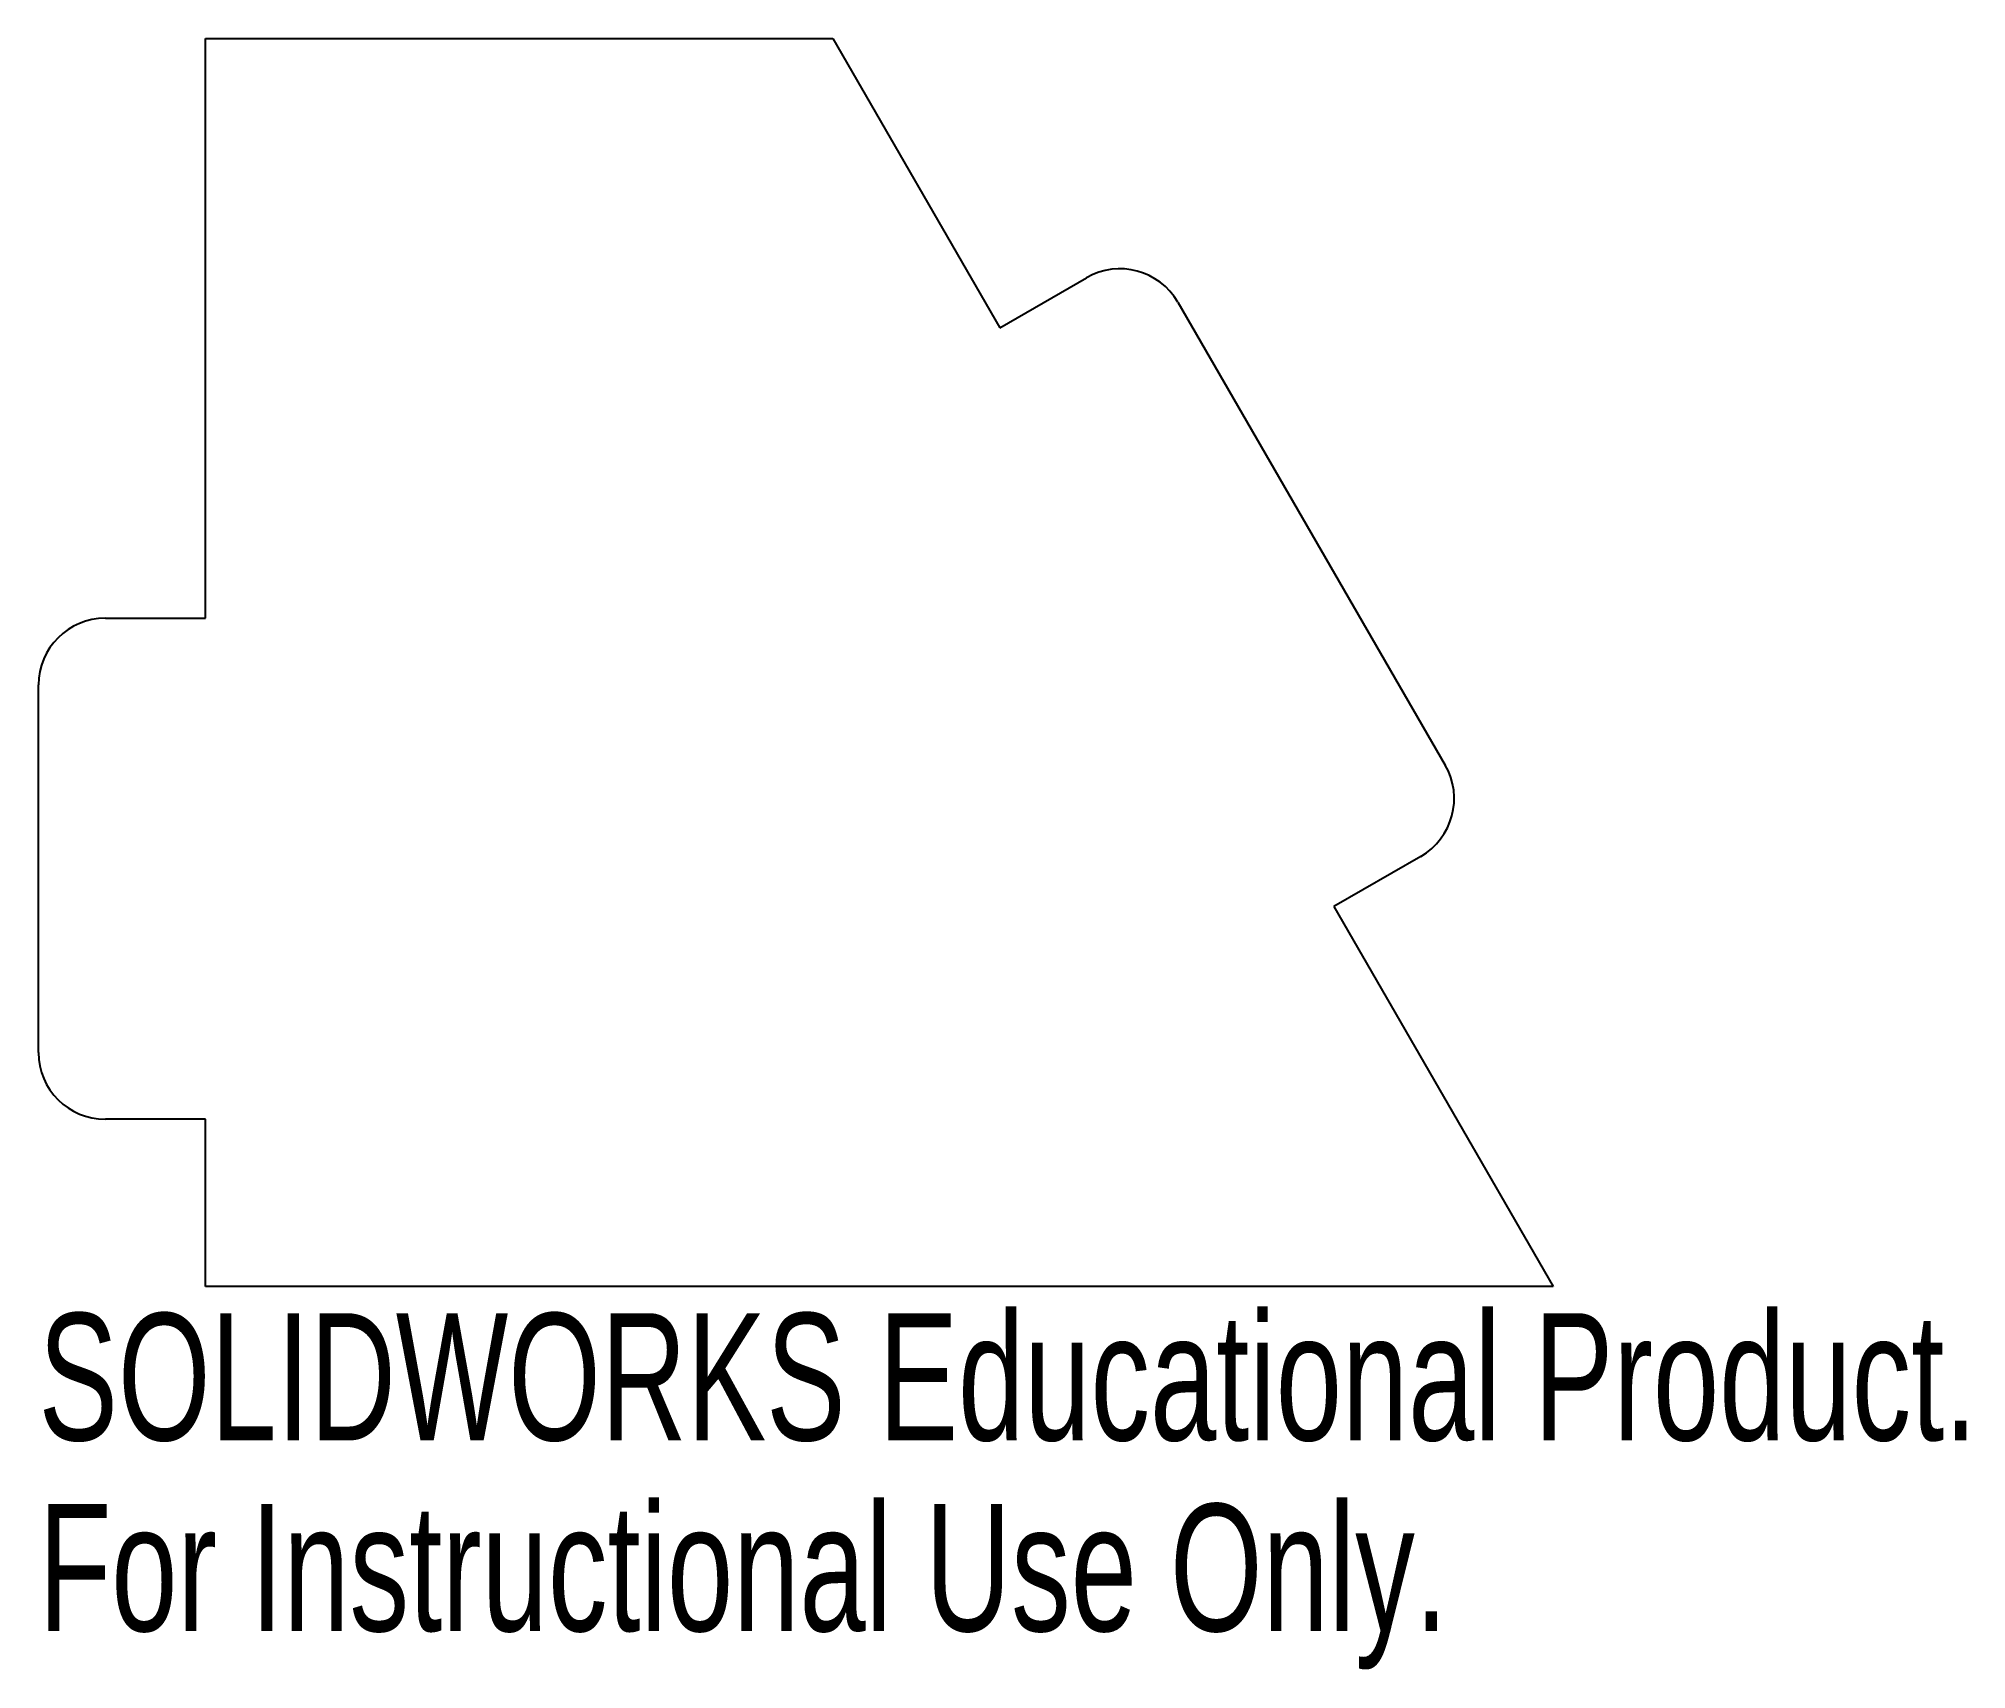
# Model space of a CAD drawing. Header units: inches. Extents: x 0 to 2.88, y -3.57 to -1.12.
import ezdxf

# ---------------------------------------------------------------- set-up
doc = ezdxf.new("R2010")
doc.units = ezdxf.units.IN
doc.header["$MEASUREMENT"] = 0
doc.styles.add('SLDTEXTSTYLE0', font='TXT', dxfattribs={"width": 0.7})

msp = doc.modelspace()

# ---------------------------------------------------------------- linework, layer by layer
at = {"color": 7, "linetype": 'Continuous', "lineweight": 25}
for p, q in [((0.25, -1.9924), (0.25, -1.125)), ((0.25, -1.125), (1.1882, -1.125)), ((1.1882, -1.125), (1.4382, -1.558)), ((1.4382, -1.558), (1.5681, -1.483)), ((1.7047, -1.5196), (2.1047, -2.2124)), ((0.1, -1.9924), (0.25, -1.9924)), ((0, -2.6424), (0, -2.0924)), ((2.0681, -2.349), (1.9382, -2.424)), ((1.9382, -2.424), (2.2663, -2.9924)), ((0.25, -2.7424), (0.1, -2.7424)), ((0.25, -2.9924), (0.25, -2.7424)), ((2.2663, -2.9924), (0.25, -2.9924))]:
    msp.add_line(p, q, dxfattribs=at)
for centre, start, end in [((1.6181, -1.5696), 30, 120), ((0.1, -2.0924), 90, 180), ((2.0181, -2.2624), 300, 30), ((0.1, -2.6424), 180, 270)]:
    msp.add_arc(centre, 0.1, start, end, dxfattribs=at)

# ---------------------------------------------------------------- texts
at = {"color": 7, "linetype": 'Continuous', "char_height": 0.1903, "attachment_point": 1, "style": 'SLDTEXTSTYLE0'}
for s, insert in [('SOLIDWORKS Educational Product.', (0, -3.0325)), ('For Instructional Use Only.', (0, -3.318))]:
    msp.add_mtext(s, dxfattribs=dict(at, insert=insert))

doc.saveas('drawing.dxf')
